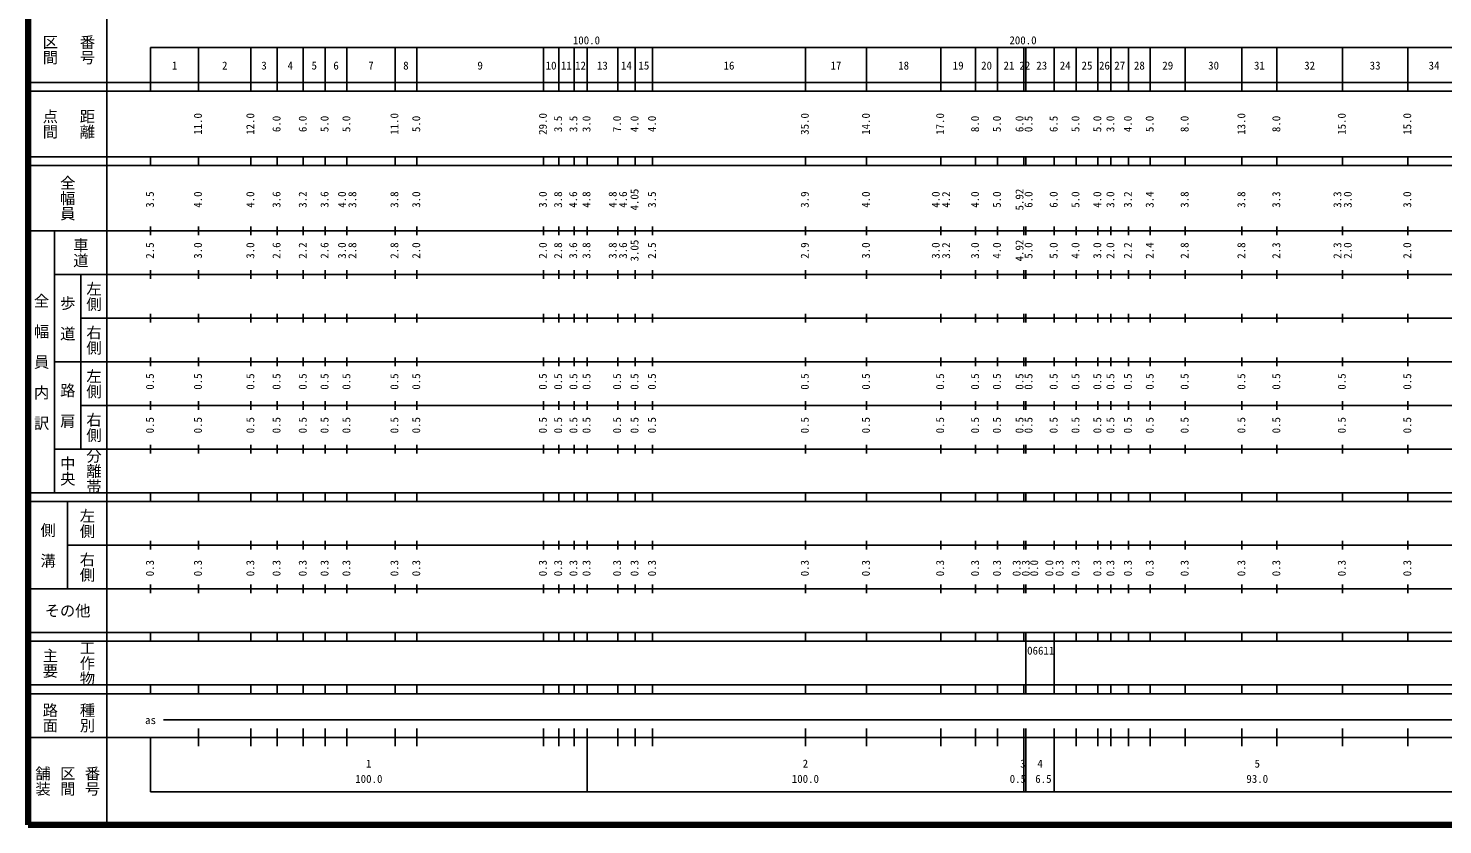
# Model space of a CAD drawing. Units: millimetres on the paper. Extents: x 40 to 680, y 20 to 380.
# Drawn here: x 40 to 364, y 20 to 202.4 of the extents above; entities that cross this region are included whole.
import ezdxf
from ezdxf.enums import TextEntityAlignment as Align

# ---------------------------------------------------------------- set-up
doc = ezdxf.new("R2010")
doc.units = ezdxf.units.MM
doc.layers.add('M-TTL', color=2, linetype='Continuous', lineweight=140)
doc.layers.add('M-TTL-BAND', color=7, linetype='Continuous', lineweight=25)
doc.styles.add('@ＭＳ ゴシック', font='')
doc.styles.add('ＭＳ ゴシック', font='')
doc.styles.get('@ＭＳ ゴシック').set_extended_font_data('@MS Gothic')
doc.styles.get('ＭＳ ゴシック').set_extended_font_data('MS Gothic')

msp = doc.modelspace()

# ---------------------------------------------------------------- linework, layer by layer
at = {"layer": 'M-TTL'}
for p, q in [((40, 380), (40, 20)), ((40, 20), (680, 20))]:
    msp.add_line(p, q, dxfattribs=at)
at = {"layer": 'M-TTL-BAND'}
for p, q in [((58, 370), (58, 20)), ((68, 198), (579, 198)), ((68, 198), (68, 188)), ((79, 188), (79, 198)), ((91, 188), (91, 198)), ((97, 188), (97, 198)), ((103, 188), (103, 198)), ((108, 188), (108, 198)), ((113, 188), (113, 198)), ((124, 188), (124, 198)), ((129, 188), (129, 198)), ((158, 188), (158, 198)), ((161.5, 188), (161.5, 198)), ((165, 188), (165, 198)), ((168, 188), (168, 198)), ((175, 188), (175, 198)), ((179, 188), (179, 198)), ((183, 188), (183, 198)), ((218, 188), (218, 198)), ((232, 188), (232, 198)), ((249, 188), (249, 198)), ((257, 188), (257, 198)), ((262, 188), (262, 198)), ((268, 188), (268, 198)), ((268.5, 188), (268.5, 198)), ((275, 188), (275, 198)), ((280, 188), (280, 198)), ((285, 188), (285, 198)), ((288, 188), (288, 198)), ((292, 188), (292, 198)), ((297, 188), (297, 198)), ((305, 188), (305, 198)), ((318, 188), (318, 198)), ((326, 188), (326, 198)), ((341, 188), (341, 198)), ((356, 188), (356, 198)), ((40, 190), (579, 190)), ((40, 188), (579, 188)), ((40, 173), (579, 173)), ((68, 171), (68, 173)), ((79, 171), (79, 173)), ((91, 171), (91, 173)), ((97, 171), (97, 173)), ((103, 171), (103, 173)), ((108, 171), (108, 173)), ((113, 171), (113, 173)), ((124, 171), (124, 173)), ((129, 171), (129, 173)), ((158, 171), (158, 173)), ((161.5, 171), (161.5, 173)), ((165, 171), (165, 173)), ((168, 171), (168, 173)), ((175, 171), (175, 173)), ((179, 171), (179, 173)), ((183, 171), (183, 173)), ((218, 171), (218, 173)), ((232, 171), (232, 173)), ((249, 171), (249, 173)), ((257, 171), (257, 173)), ((262, 171), (262, 173)), ((268, 171), (268, 173)), ((268.5, 171), (268.5, 173)), ((275, 171), (275, 173)), ((280, 171), (280, 173)), ((285, 171), (285, 173)), ((288, 171), (288, 173)), ((292, 171), (292, 173)), ((297, 171), (297, 173)), ((305, 171), (305, 173)), ((318, 171), (318, 173)), ((326, 171), (326, 173)), ((341, 171), (341, 173)), ((356, 171), (356, 173)), ((40, 171), (579, 171)), ((40, 156), (579, 156)), ((46, 96), (46, 156)), ((68, 155), (68, 157)), ((79, 155), (79, 157)), ((91, 155), (91, 157)), ((97, 155), (97, 157)), ((103, 155), (103, 157)), ((108, 155), (108, 157)), ((113, 155), (113, 157)), ((124, 155), (124, 157)), ((129, 155), (129, 157)), ((158, 155), (158, 157)), ((161.5, 155), (161.5, 157)), ((165, 155), (165, 157)), ((168, 155), (168, 157)), ((175, 155), (175, 157)), ((179, 155), (179, 157)), ((183, 155), (183, 157)), ((218, 155), (218, 157)), ((232, 155), (232, 157)), ((249, 155), (249, 157)), ((257, 155), (257, 157)), ((262, 155), (262, 157)), ((268, 155), (268, 157)), ((268.5, 155), (268.5, 157)), ((275, 155), (275, 157)), ((280, 155), (280, 157)), ((285, 155), (285, 157)), ((288, 155), (288, 157)), ((292, 155), (292, 157)), ((297, 155), (297, 157)), ((305, 155), (305, 157)), ((318, 155), (318, 157)), ((326, 155), (326, 157)), ((341, 155), (341, 157)), ((356, 155), (356, 157)), ((46, 146), (579, 146)), ((52, 146), (52, 106)), ((68, 145), (68, 147)), ((79, 145), (79, 147)), ((91, 145), (91, 147)), ((97, 145), (97, 147)), ((103, 145), (103, 147)), ((108, 145), (108, 147)), ((113, 145), (113, 147)), ((124, 145), (124, 147)), ((129, 145), (129, 147)), ((158, 145), (158, 147)), ((161.5, 145), (161.5, 147)), ((165, 145), (165, 147)), ((168, 145), (168, 147)), ((175, 145), (175, 147)), ((179, 145), (179, 147)), ((183, 145), (183, 147)), ((218, 145), (218, 147)), ((232, 145), (232, 147)), ((249, 145), (249, 147)), ((257, 145), (257, 147)), ((262, 145), (262, 147)), ((268, 145), (268, 147)), ((268.5, 145), (268.5, 147)), ((275, 145), (275, 147)), ((280, 145), (280, 147)), ((285, 145), (285, 147)), ((288, 145), (288, 147)), ((292, 145), (292, 147)), ((297, 145), (297, 147)), ((305, 145), (305, 147)), ((318, 145), (318, 147)), ((326, 145), (326, 147)), ((341, 145), (341, 147)), ((356, 145), (356, 147)), ((68, 135), (68, 137)), ((79, 135), (79, 137)), ((91, 135), (91, 137)), ((97, 135), (97, 137)), ((103, 135), (103, 137)), ((108, 135), (108, 137)), ((113, 135), (113, 137)), ((124, 135), (124, 137)), ((129, 135), (129, 137)), ((158, 135), (158, 137)), ((161.5, 135), (161.5, 137)), ((165, 135), (165, 137)), ((168, 135), (168, 137)), ((175, 135), (175, 137)), ((179, 135), (179, 137)), ((183, 135), (183, 137)), ((218, 135), (218, 137)), ((232, 135), (232, 137)), ((249, 135), (249, 137)), ((257, 135), (257, 137)), ((262, 135), (262, 137)), ((268, 135), (268, 137)), ((268.5, 135), (268.5, 137)), ((275, 135), (275, 137)), ((280, 135), (280, 137)), ((285, 135), (285, 137)), ((288, 135), (288, 137)), ((292, 135), (292, 137)), ((297, 135), (297, 137)), ((305, 135), (305, 137)), ((318, 135), (318, 137)), ((326, 135), (326, 137)), ((341, 135), (341, 137)), ((356, 135), (356, 137)), ((52, 136), (579, 136)), ((68, 125), (68, 127)), ((79, 125), (79, 127)), ((91, 125), (91, 127)), ((97, 125), (97, 127)), ((103, 125), (103, 127)), ((108, 125), (108, 127)), ((113, 125), (113, 127)), ((124, 125), (124, 127)), ((129, 125), (129, 127)), ((158, 125), (158, 127)), ((161.5, 125), (161.5, 127)), ((165, 125), (165, 127)), ((168, 125), (168, 127)), ((175, 125), (175, 127)), ((179, 125), (179, 127)), ((183, 125), (183, 127)), ((218, 125), (218, 127)), ((232, 125), (232, 127)), ((249, 125), (249, 127)), ((257, 125), (257, 127)), ((262, 125), (262, 127)), ((268, 125), (268, 127)), ((268.5, 125), (268.5, 127)), ((275, 125), (275, 127)), ((280, 125), (280, 127)), ((285, 125), (285, 127)), ((288, 125), (288, 127)), ((292, 125), (292, 127)), ((297, 125), (297, 127)), ((305, 125), (305, 127)), ((318, 125), (318, 127)), ((326, 125), (326, 127)), ((341, 125), (341, 127)), ((356, 125), (356, 127)), ((46, 126), (579, 126)), ((68, 115), (68, 117)), ((79, 115), (79, 117)), ((91, 115), (91, 117)), ((97, 115), (97, 117)), ((103, 115), (103, 117)), ((108, 115), (108, 117)), ((113, 115), (113, 117)), ((124, 115), (124, 117)), ((129, 115), (129, 117)), ((158, 115), (158, 117)), ((161.5, 115), (161.5, 117)), ((165, 115), (165, 117)), ((168, 115), (168, 117)), ((175, 115), (175, 117)), ((179, 115), (179, 117)), ((183, 115), (183, 117)), ((218, 115), (218, 117)), ((232, 115), (232, 117)), ((249, 115), (249, 117)), ((257, 115), (257, 117)), ((262, 115), (262, 117)), ((268, 115), (268, 117)), ((268.5, 115), (268.5, 117)), ((275, 115), (275, 117)), ((280, 115), (280, 117)), ((285, 115), (285, 117)), ((288, 115), (288, 117)), ((292, 115), (292, 117)), ((297, 115), (297, 117)), ((305, 115), (305, 117)), ((318, 115), (318, 117)), ((326, 115), (326, 117)), ((341, 115), (341, 117)), ((356, 115), (356, 117)), ((52, 116), (579, 116)), ((68, 105), (68, 107)), ((79, 105), (79, 107)), ((91, 105), (91, 107)), ((97, 105), (97, 107)), ((103, 105), (103, 107)), ((108, 105), (108, 107)), ((113, 105), (113, 107)), ((124, 105), (124, 107)), ((129, 105), (129, 107)), ((158, 105), (158, 107)), ((161.5, 105), (161.5, 107)), ((165, 105), (165, 107)), ((168, 105), (168, 107)), ((175, 105), (175, 107)), ((179, 105), (179, 107)), ((183, 105), (183, 107)), ((218, 105), (218, 107)), ((232, 105), (232, 107)), ((249, 105), (249, 107)), ((257, 105), (257, 107)), ((262, 105), (262, 107)), ((268, 105), (268, 107)), ((268.5, 105), (268.5, 107)), ((275, 105), (275, 107)), ((280, 105), (280, 107)), ((285, 105), (285, 107)), ((288, 105), (288, 107)), ((292, 105), (292, 107)), ((297, 105), (297, 107)), ((305, 105), (305, 107)), ((318, 105), (318, 107)), ((326, 105), (326, 107)), ((341, 105), (341, 107)), ((356, 105), (356, 107)), ((46, 106), (579, 106)), ((40, 96), (579, 96)), ((40, 94), (579, 94)), ((49, 94), (49, 74)), ((68, 94), (68, 96)), ((79, 94), (79, 96)), ((91, 94), (91, 96)), ((97, 94), (97, 96)), ((103, 94), (103, 96)), ((108, 94), (108, 96)), ((113, 94), (113, 96)), ((124, 94), (124, 96)), ((129, 94), (129, 96)), ((158, 94), (158, 96)), ((161.5, 94), (161.5, 96)), ((165, 94), (165, 96)), ((168, 94), (168, 96)), ((175, 94), (175, 96)), ((179, 94), (179, 96)), ((183, 94), (183, 96)), ((218, 94), (218, 96)), ((232, 94), (232, 96)), ((249, 94), (249, 96)), ((257, 94), (257, 96)), ((262, 94), (262, 96)), ((268, 94), (268, 96)), ((268.5, 94), (268.5, 96)), ((275, 94), (275, 96)), ((280, 94), (280, 96)), ((285, 94), (285, 96)), ((288, 94), (288, 96)), ((292, 94), (292, 96)), ((297, 94), (297, 96)), ((305, 94), (305, 96)), ((318, 94), (318, 96)), ((326, 94), (326, 96)), ((341, 94), (341, 96)), ((356, 94), (356, 96)), ((68, 83), (68, 85)), ((79, 83), (79, 85)), ((91, 83), (91, 85)), ((97, 83), (97, 85)), ((103, 83), (103, 85)), ((108, 83), (108, 85)), ((113, 83), (113, 85)), ((124, 83), (124, 85)), ((129, 83), (129, 85)), ((158, 83), (158, 85)), ((161.5, 83), (161.5, 85)), ((165, 83), (165, 85)), ((168, 83), (168, 85)), ((175, 83), (175, 85)), ((179, 83), (179, 85)), ((183, 83), (183, 85)), ((218, 83), (218, 85)), ((232, 83), (232, 85)), ((249, 83), (249, 85)), ((257, 83), (257, 85)), ((262, 83), (262, 85)), ((268, 83), (268, 85)), ((268.5, 83), (268.5, 85)), ((275, 83), (275, 85)), ((280, 83), (280, 85)), ((285, 83), (285, 85)), ((288, 83), (288, 85)), ((292, 83), (292, 85)), ((297, 83), (297, 85)), ((305, 83), (305, 85)), ((318, 83), (318, 85)), ((326, 83), (326, 85)), ((341, 83), (341, 85)), ((356, 83), (356, 85)), ((49, 84), (579, 84)), ((68, 73), (68, 75)), ((79, 73), (79, 75)), ((91, 73), (91, 75)), ((97, 73), (97, 75)), ((103, 73), (103, 75)), ((108, 73), (108, 75)), ((113, 73), (113, 75)), ((124, 73), (124, 75)), ((129, 73), (129, 75)), ((158, 73), (158, 75)), ((161.5, 73), (161.5, 75)), ((165, 73), (165, 75)), ((168, 73), (168, 75)), ((175, 73), (175, 75)), ((179, 73), (179, 75)), ((183, 73), (183, 75)), ((218, 73), (218, 75)), ((232, 73), (232, 75)), ((249, 73), (249, 75)), ((257, 73), (257, 75)), ((262, 73), (262, 75)), ((268, 73), (268, 75)), ((268.5, 73), (268.5, 75)), ((275, 73), (275, 75)), ((280, 73), (280, 75)), ((285, 73), (285, 75)), ((288, 73), (288, 75)), ((292, 73), (292, 75)), ((297, 73), (297, 75)), ((305, 73), (305, 75)), ((318, 73), (318, 75)), ((326, 73), (326, 75)), ((341, 73), (341, 75)), ((356, 73), (356, 75)), ((40, 74), (579, 74)), ((40, 64), (579, 64)), ((40, 62), (579, 62)), ((68, 62), (68, 64)), ((79, 62), (79, 64)), ((91, 62), (91, 64)), ((97, 62), (97, 64)), ((103, 62), (103, 64)), ((108, 62), (108, 64)), ((113, 62), (113, 64)), ((124, 62), (124, 64)), ((129, 62), (129, 64)), ((158, 62), (158, 64)), ((161.5, 62), (161.5, 64)), ((165, 62), (165, 64)), ((168, 62), (168, 64)), ((175, 62), (175, 64)), ((179, 62), (179, 64)), ((183, 62), (183, 64)), ((218, 62), (218, 64)), ((232, 62), (232, 64)), ((249, 62), (249, 64)), ((257, 62), (257, 64)), ((262, 62), (262, 64)), ((268, 62), (268, 64)), ((268.5, 62), (268.5, 64)), ((268.5, 52), (268.5, 62)), ((275, 62), (275, 64)), ((275, 52), (275, 62)), ((280, 62), (280, 64)), ((285, 62), (285, 64)), ((288, 62), (288, 64)), ((292, 62), (292, 64)), ((297, 62), (297, 64)), ((305, 62), (305, 64)), ((318, 62), (318, 64)), ((326, 62), (326, 64)), ((341, 62), (341, 64)), ((356, 62), (356, 64)), ((40, 52), (579, 52)), ((68, 50), (68, 52)), ((79, 50), (79, 52)), ((91, 50), (91, 52)), ((97, 50), (97, 52)), ((103, 50), (103, 52)), ((108, 50), (108, 52)), ((113, 50), (113, 52)), ((124, 50), (124, 52)), ((129, 50), (129, 52)), ((158, 50), (158, 52)), ((161.5, 50), (161.5, 52)), ((165, 50), (165, 52)), ((168, 50), (168, 52)), ((175, 50), (175, 52)), ((179, 50), (179, 52)), ((183, 50), (183, 52)), ((218, 50), (218, 52)), ((232, 50), (232, 52)), ((249, 50), (249, 52)), ((257, 50), (257, 52)), ((262, 50), (262, 52)), ((268, 50), (268, 52)), ((268.5, 50), (268.5, 52)), ((275, 50), (275, 52)), ((280, 50), (280, 52)), ((285, 50), (285, 52)), ((288, 50), (288, 52)), ((292, 50), (292, 52)), ((297, 50), (297, 52)), ((305, 50), (305, 52)), ((318, 50), (318, 52)), ((326, 50), (326, 52)), ((341, 50), (341, 52)), ((356, 50), (356, 52)), ((40, 50), (579, 50)), ((71, 44), (565, 44)), ((40, 40), (579, 40)), ((68, 40), (68, 27.5)), ((79, 38), (79, 42)), ((91, 38), (91, 42)), ((97, 38), (97, 42)), ((103, 38), (103, 42)), ((108, 38), (108, 42)), ((113, 38), (113, 42)), ((124, 38), (124, 42)), ((129, 38), (129, 42)), ((158, 38), (158, 42)), ((161.5, 38), (161.5, 42)), ((165, 38), (165, 42)), ((168, 27.5), (168, 42)), ((175, 38), (175, 42)), ((179, 38), (179, 42)), ((183, 38), (183, 42)), ((218, 38), (218, 42)), ((232, 38), (232, 42)), ((249, 38), (249, 42)), ((257, 38), (257, 42)), ((262, 38), (262, 42)), ((268, 27.5), (268, 42)), ((268.5, 27.5), (268.5, 42)), ((275, 27.5), (275, 42)), ((280, 38), (280, 42)), ((285, 38), (285, 42)), ((288, 38), (288, 42)), ((292, 38), (292, 42)), ((297, 38), (297, 42)), ((305, 38), (305, 42)), ((318, 38), (318, 42)), ((326, 38), (326, 42)), ((341, 38), (341, 42)), ((356, 38), (356, 42)), ((68, 27.5), (579, 27.5))]:
    msp.add_line(p, q, dxfattribs=at)

# ---------------------------------------------------------------- texts
at = {"layer": 'M-TTL-BAND', "style": '@ＭＳ ゴシック'}
for s, p in [('区間', (45, 197.5)), ('番号', (53.5, 197.5)), ('点間', (45, 180.5)), ('距離', (53.5, 180.5)), ('全幅員', (49, 163.5)), ('車道', (52, 151)), ('左側', (55, 141)), ('全\u3000幅\u3000員\u3000内\u3000訳', (43, 126)), ('歩\u3000道', (49, 136)), ('右側', (55, 131)), ('左側', (55, 121)), ('路\u3000肩', (49, 116)), ('右側', (55, 111)), ('中央', (49, 101)), ('分離帯', (55, 101)), ('左側', (53.5, 89)), ('側\u3000溝', (44.5, 84)), ('右側', (53.5, 79)), ('工作物', (53.5, 57)), ('主要', (45, 57)), ('路面', (45, 44.5)), ('種別', (53.5, 44.5)), ('舗装', (43.333, 30)), ('区間', (49, 30)), ('番号', (54.667, 30))]:
    msp.add_text(s, height=2.566, rotation=270, dxfattribs=at).set_placement(p, align=Align.MIDDLE_CENTER)
at = {"layer": 'M-TTL-BAND', "style": 'ＭＳ ゴシック'}
for s, p in [('100.0', (167.844, 198.195)), ('200.0', (267.844, 198.195)), ('1', (73.5, 192.405)), ('2', (85, 192.405)), ('3', (94, 192.405)), ('4', (100, 192.405)), ('5', (105.5, 192.405)), ('6', (110.5, 192.405)), ('7', (118.5, 192.405)), ('8', (126.5, 192.405)), ('9', (143.5, 192.405)), ('10', (159.75, 192.405)), ('11', (163.25, 192.405)), ('12', (166.5, 192.405)), ('13', (171.5, 192.405)), ('14', (177, 192.405)), ('15', (181, 192.405)), ('16', (200.5, 192.405)), ('17', (225, 192.405)), ('18', (240.5, 192.405)), ('19', (253, 192.405)), ('20', (259.5, 192.405)), ('21', (264.638, 192.405)), ('22', (268.25, 192.405)), ('23', (272.137, 192.405)), ('24', (277.5, 192.405)), ('25', (282.5, 192.405)), ('26', (286.5, 192.405)), ('27', (290, 192.405)), ('28', (294.5, 192.405)), ('29', (301, 192.405)), ('30', (311.5, 192.405)), ('31', (322, 192.405)), ('32', (333.5, 192.405)), ('33', (348.5, 192.405)), ('34', (362, 192.405)), ('as', (68, 42.5)), ('1', (118, 32.523)), ('2', (218, 32.523)), ('3', (267.842, 32.523)), ('4', (271.75, 32.523)), ('5', (321.5, 32.523)), ('100.0', (118, 29.033)), ('100.0', (218, 29.033)), ('0.5', (266.666, 29.033)), ('6.5', (272.517, 29.033)), ('93.0', (321.5, 29.033))]:
    msp.add_text(s, height=1.833, dxfattribs=at).set_placement(p, align=Align.BOTTOM_CENTER)
for s, p in [('11.0', (80.314, 180.5)), ('12.0', (92.314, 180.5)), ('6.0', (98.314, 180.5)), ('6.0', (104.314, 180.5)), ('5.0', (109.314, 180.5)), ('5.0', (114.314, 180.5)), ('11.0', (125.314, 180.5)), ('5.0', (130.314, 180.5)), ('29.0', (159.314, 180.5)), ('3.5', (162.814, 180.5)), ('3.5', (166.314, 180.5)), ('3.0', (169.314, 180.5)), ('7.0', (176.314, 180.5)), ('4.0', (180.314, 180.5)), ('4.0', (184.314, 180.5)), ('35.0', (219.314, 180.5)), ('14.0', (233.314, 180.5)), ('17.0', (250.314, 180.5)), ('8.0', (258.314, 180.5)), ('5.0', (263.314, 180.5)), ('6.0', (268.496, 180.5)), ('0.5', (270.563, 180.5)), ('6.5', (276.314, 180.5)), ('5.0', (281.314, 180.5)), ('5.0', (286.314, 180.5)), ('3.0', (289.314, 180.5)), ('4.0', (293.314, 180.5)), ('5.0', (298.314, 180.5)), ('8.0', (306.314, 180.5)), ('13.0', (319.314, 180.5)), ('8.0', (327.314, 180.5)), ('15.0', (342.314, 180.5)), ('15.0', (357.314, 180.5)), ('4.05', (180.314, 163.174)), ('5.92', (268.496, 163.174)), ('3.5', (69.314, 163.174)), ('4.0', (80.314, 163.174)), ('4.0', (92.314, 163.174)), ('3.6', (98.314, 163.174)), ('3.2', (104.314, 163.174)), ('3.6', (109.314, 163.174)), ('4.0', (113.314, 163.174)), ('3.8', (115.684, 163.174)), ('3.8', (125.314, 163.174)), ('3.0', (130.314, 163.174)), ('3.0', (159.314, 163.174)), ('3.8', (162.814, 163.174)), ('4.6', (166.258, 163.174)), ('4.8', (169.303, 163.174)), ('4.8', (175.314, 163.174)), ('4.6', (177.684, 163.174)), ('3.5', (184.314, 163.174)), ('3.9', (219.314, 163.174)), ('4.0', (233.314, 163.174)), ('4.0', (249.314, 163.174)), ('4.2', (251.684, 163.174)), ('4.0', (258.314, 163.174)), ('5.0', (263.314, 163.174)), ('6.0', (270.563, 163.174)), ('6.0', (276.314, 163.174)), ('5.0', (281.314, 163.174)), ('4.0', (286.314, 163.174)), ('3.0', (289.314, 163.174)), ('3.2', (293.314, 163.174)), ('3.4', (298.314, 163.174)), ('3.8', (306.314, 163.174)), ('3.8', (319.314, 163.174)), ('3.3', (327.314, 163.174)), ('3.3', (341.314, 163.174)), ('3.0', (343.684, 163.174)), ('3.0', (357.314, 163.174)), ('2.5', (69.314, 151.5)), ('3.0', (80.314, 151.5)), ('3.0', (92.314, 151.5)), ('2.6', (98.314, 151.5)), ('2.2', (104.314, 151.5)), ('2.6', (109.314, 151.5)), ('3.0', (113.314, 151.5)), ('2.8', (115.684, 151.5)), ('2.8', (125.314, 151.5)), ('2.0', (130.314, 151.5)), ('2.0', (159.314, 151.5)), ('2.8', (162.814, 151.5)), ('3.6', (166.258, 151.5)), ('3.8', (169.303, 151.5)), ('3.8', (175.314, 151.5)), ('3.6', (177.684, 151.5)), ('3.05', (180.314, 151.5)), ('2.5', (184.314, 151.5)), ('2.9', (219.314, 151.5)), ('3.0', (233.314, 151.5)), ('3.0', (249.314, 151.5)), ('3.2', (251.684, 151.5)), ('3.0', (258.314, 151.5)), ('4.0', (263.314, 151.5)), ('4.92', (268.496, 151.5)), ('5.0', (270.563, 151.5)), ('5.0', (276.314, 151.5)), ('4.0', (281.314, 151.5)), ('3.0', (286.314, 151.5)), ('2.0', (289.314, 151.5)), ('2.2', (293.314, 151.5)), ('2.4', (298.314, 151.5)), ('2.8', (306.314, 151.5)), ('2.8', (319.314, 151.5)), ('2.3', (327.314, 151.5)), ('2.3', (341.314, 151.5)), ('2.0', (343.684, 151.5)), ('2.0', (357.314, 151.5)), ('0.5', (69.314, 121.5)), ('0.5', (80.314, 121.5)), ('0.5', (92.314, 121.5)), ('0.5', (98.314, 121.5)), ('0.5', (104.314, 121.5)), ('0.5', (109.314, 121.5)), ('0.5', (114.314, 121.5)), ('0.5', (125.314, 121.5)), ('0.5', (130.314, 121.5)), ('0.5', (159.314, 121.5)), ('0.5', (162.814, 121.5)), ('0.5', (166.314, 121.5)), ('0.5', (169.314, 121.5)), ('0.5', (176.314, 121.5)), ('0.5', (180.314, 121.5)), ('0.5', (184.314, 121.5)), ('0.5', (219.314, 121.5)), ('0.5', (233.314, 121.5)), ('0.5', (250.314, 121.5)), ('0.5', (258.314, 121.5)), ('0.5', (263.314, 121.5)), ('0.5', (268.496, 121.5)), ('0.5', (270.563, 121.5)), ('0.5', (276.314, 121.5)), ('0.5', (281.314, 121.5)), ('0.5', (286.314, 121.5)), ('0.5', (289.314, 121.5)), ('0.5', (293.314, 121.5)), ('0.5', (298.314, 121.5)), ('0.5', (306.314, 121.5)), ('0.5', (319.314, 121.5)), ('0.5', (327.314, 121.5)), ('0.5', (342.314, 121.5)), ('0.5', (357.314, 121.5)), ('0.5', (69.314, 111.5)), ('0.5', (80.314, 111.5)), ('0.5', (92.314, 111.5)), ('0.5', (98.314, 111.5)), ('0.5', (104.314, 111.5)), ('0.5', (109.314, 111.5)), ('0.5', (114.314, 111.5)), ('0.5', (125.314, 111.5)), ('0.5', (130.314, 111.5)), ('0.5', (159.314, 111.5)), ('0.5', (162.814, 111.5)), ('0.5', (166.314, 111.5)), ('0.5', (169.314, 111.5)), ('0.5', (176.314, 111.5)), ('0.5', (180.314, 111.5)), ('0.5', (184.314, 111.5)), ('0.5', (219.314, 111.5)), ('0.5', (233.314, 111.5)), ('0.5', (250.314, 111.5)), ('0.5', (258.314, 111.5)), ('0.5', (263.314, 111.5)), ('0.5', (268.496, 111.5)), ('0.5', (270.563, 111.5)), ('0.5', (276.314, 111.5)), ('0.5', (281.314, 111.5)), ('0.5', (286.314, 111.5)), ('0.5', (289.314, 111.5)), ('0.5', (293.314, 111.5)), ('0.5', (298.314, 111.5)), ('0.5', (306.314, 111.5)), ('0.5', (319.314, 111.5)), ('0.5', (327.314, 111.5)), ('0.5', (342.314, 111.5)), ('0.5', (357.314, 111.5)), ('0.3', (69.314, 78.764)), ('0.3', (80.314, 78.764)), ('0.3', (92.314, 78.764)), ('0.3', (98.314, 78.764)), ('0.3', (104.314, 78.764)), ('0.3', (109.314, 78.764)), ('0.3', (114.314, 78.764)), ('0.3', (125.314, 78.764)), ('0.3', (130.314, 78.764)), ('0.3', (159.314, 78.764)), ('0.3', (162.814, 78.764)), ('0.3', (166.314, 78.764)), ('0.3', (169.314, 78.764)), ('0.3', (176.314, 78.764)), ('0.3', (180.314, 78.764)), ('0.3', (184.314, 78.764)), ('0.3', (219.314, 78.764)), ('0.3', (233.314, 78.764)), ('0.3', (250.314, 78.764)), ('0.3', (258.314, 78.764)), ('0.3', (263.314, 78.764)), ('0.3', (267.831, 78.764)), ('0.3', (269.927, 78.764)), ('0.0', (271.864, 78.764)), ('0.0', (275.314, 78.764)), ('0.3', (277.684, 78.764)), ('0.3', (281.314, 78.764)), ('0.3', (286.314, 78.764)), ('0.3', (289.314, 78.764)), ('0.3', (293.314, 78.764)), ('0.3', (298.314, 78.764)), ('0.3', (306.314, 78.764)), ('0.3', (319.314, 78.764)), ('0.3', (327.314, 78.764)), ('0.3', (342.314, 78.764)), ('0.3', (357.314, 78.764))]:
    msp.add_text(s, height=1.833, rotation=90, dxfattribs=at).set_placement(p, align=Align.BOTTOM_CENTER)
msp.add_text('その他', height=2.566, dxfattribs=at).set_placement((49, 69), align=Align.MIDDLE_CENTER)
msp.add_text('06611', height=1.833, dxfattribs=at).set_placement((268.785, 58.405), align=Align.BOTTOM_LEFT)

doc.saveas('drawing.dxf')
